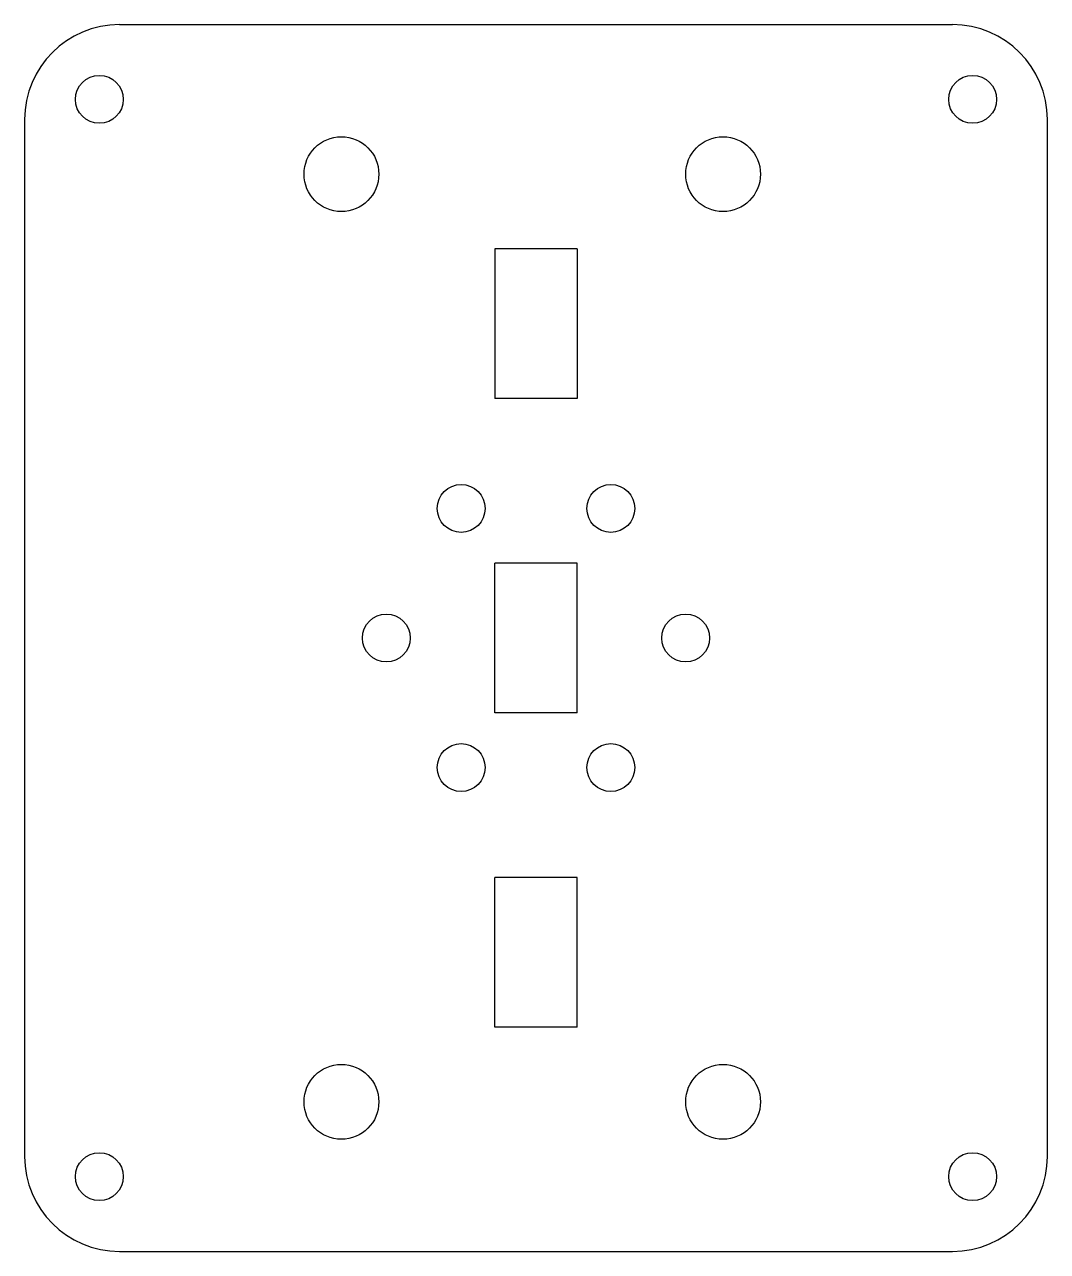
# Model space of a CAD drawing. Extents: x -0.5 to 67.9, y -41 to 41.
import ezdxf

# ---------------------------------------------------------------- set-up
doc = ezdxf.new("R2010")
doc.units = 0
doc.header["$MEASUREMENT"] = 0
doc.layers.add('MODELSKETCH_VISIBLE', color=7, linetype='CONTINUOUS')

msp = doc.modelspace()

# ---------------------------------------------------------------- linework, layer by layer
at = {"layer": 'MODELSKETCH_VISIBLE'}
for p, q in [((5.87, 41), (61.515, 41)), ((5.87, 41), (61.515, 41)), ((-0.48, 34.65), (-0.48, -34.65)), ((67.865, -34.65), (67.865, 34.65)), ((36.443, 26), (30.943, 26)), ((30.943, 26), (30.943, 16)), ((36.443, 26), (36.443, 16)), ((36.443, 16), (30.943, 16)), ((36.443, 5), (30.943, 5)), ((30.943, -5), (30.943, 5)), ((36.443, -5), (36.443, 5)), ((36.443, -5), (30.943, -5)), ((30.943, -26), (30.943, -16)), ((36.443, -16), (30.943, -16)), ((36.443, -26), (36.443, -16)), ((36.443, -26), (30.943, -26)), ((5.87, -41), (61.515, -41))]:
    msp.add_line(p, q, dxfattribs=at)
for centre, radius in [((4.52, 36), 1.6), ((62.865, 36), 1.6), ((20.693, 31), 2.5), ((46.193, 31), 2.5), ((28.693, 8.66), 1.6), ((38.693, 8.66), 1.6), ((23.693, 0), 1.6), ((43.693, 0), 1.6), ((28.693, -8.66), 1.6), ((38.693, -8.66), 1.6), ((20.693, -31), 2.5), ((46.193, -31), 2.5), ((4.52, -36), 1.6), ((62.865, -36), 1.6)]:
    msp.add_circle(centre, radius, dxfattribs=at)
for centre, start, end in [((5.87, 34.65), 90, 180), ((61.515, 34.65), 0, 90), ((5.87, -34.65), 180, 270), ((61.515, -34.65), 270, 0)]:
    msp.add_arc(centre, 6.35, start, end, dxfattribs=at)

doc.saveas('drawing.dxf')
